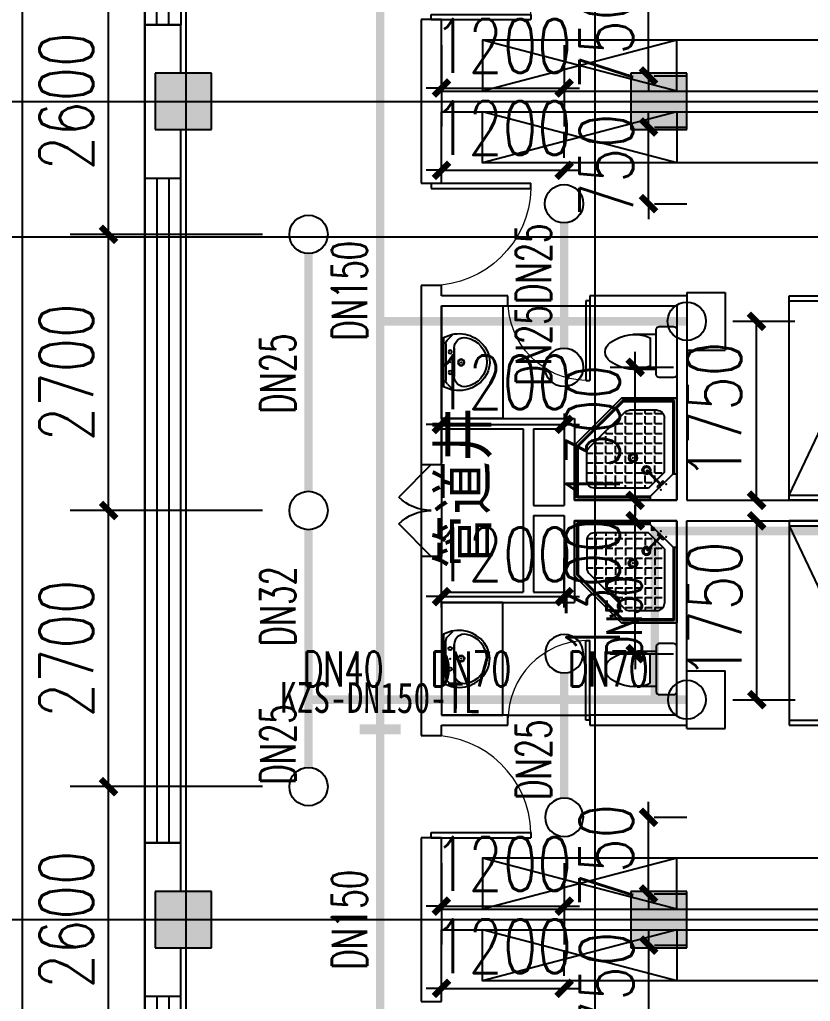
# Model space of a CAD drawing. Extents: x 0 to 2838408, y -923048 to 203859.
# Drawn here: x 2774338 to 2782069, y -226292 to -216692 of the extents above; entities that cross this region are included whole.
import ezdxf
from ezdxf.enums import TextEntityAlignment as Align

# ---------------------------------------------------------------- set-up
doc = ezdxf.new("R2010")
doc.units = 0
doc.header["$LTSCALE"] = 1000
for name, color, linetype in [('A-Fixt', 81, 'Continuous'), ('CLAYER', 7, 'Continuous'), ('COLUMN', 9, 'Continuous'), ('DIM_喷淋', 3, 'Continuous'), ('DOOR_FIRE', 4, 'Continuous'), ('DOTE', 8, 'Continuous'), ('EQUIP_喷头', 7, 'Continuous'), ('GROUND', 2, 'Continuous'), ('PIPE-喷淋', 6, 'Continuous'), ('PUB_HATCH', 8, 'Continuous'), ('TEXT_喷淋', 7, 'Continuous'), ('TWT_DIM', 3, 'Continuous'), ('WALL', 9, 'Continuous'), ('WINDOW', 4, 'Continuous'), ('XREF', 8, 'Continuous'), ('抗震支吊架', 2, 'Continuous'), ('洁具', 213, 'Continuous')]:
    doc.layers.add(name, color=color, linetype=linetype)
doc.styles.add('_TCH_DIM_T3', font='SIMPLEX', dxfattribs={"width": 0.75, "bigfont": 'HZTXT'})
doc.styles.add('_TWT_PIPEDN', font='SIMPLEX', dxfattribs={"width": 0.8, "height": 2.3, "bigfont": 'HZTXT'})
doc.styles.add('kzcad', font='', dxfattribs={"width": 0.8})
doc.styles.get("Standard").update_dxf_attribs({"font": 'geniso.shx', "bigfont": 'hztxt.shx'})
doc.styles.get('kzcad').set_extended_font_data('SimSun')
doc.dimstyles.new('_TWT_ARCH&&150', dxfattribs={"dimtxt": 525, "dimasz": 150, "dimexe": 375, "dimexo": 450, "dimgap": 150, "dimtad": 1, "dimdec": 0, "dimzin": 0, "dimdsep": 46, "dimtxsty": '_TCH_DIM_T3', "dimblk": 'ARCHTICK', "dimcen": 0.09, "dimclrt": 7, "dimazin": 2, "dimtfac": 1, "dimtdec": 0, "dimtix": 1, "dimtmove": 2, "dimatfit": 3, "dimfxl": 1, "dimtolj": 1, "dimtzin": 0, "dimarcsym": 0})

# ---------------------------------------------------------------- blocks, each defined once
blk = doc.blocks.new('1F平面-CAD导入_dwg_Drawing4_t3_dwg_$plan$00001613-474159-1F-927810-1F')
at = {"layer": '洁具'}
for p, q in [((-30, 250), (-170, 250)), ((-200, 169.7), (-430.4, 169.7)), ((-260.4, -139.7), (-260.4, 139.7)), ((-200, -169.7), (-200, -220)), ((-170, -250), (-30, -250))]:
    blk.add_line(p, q, dxfattribs=at)
for points in [[(-200, 220), (-200, 169.7), (-200, -169.7), (-430.4, -169.7)], [(0, -220), (0, 220)]]:
    blk.add_lwpolyline(points, dxfattribs=at)
for centre, radius, start, end in [((-170, 220), 30, 90, 180), ((-30, 220), 30, 0, 90), ((-412.8, -227.4), 397.5, 67.45048, 126.63814), ((-589.6, 0), 109.8, 123.45086, 236.54914), ((-412.8, 227.4), 397.5, 233.36186, 292.54952), ((-170, -220), 30, 180, 270), ((-30, -220), 30, 270, 0)]:
    blk.add_arc(centre, radius, start, end, dxfattribs=at)
blk = doc.blocks.new('$lvtry$00000169')
at = {"color": 0}
for p, q in [((258.9, -36), (258.9, 0)), ((258.9, -36), (36, -258.9)), ((258.9, -24), (976, -24)), ((258.9, -36), (964, -36)), ((964, -36), (976, -24)), ((964, -36), (964, -525.1)), ((976, -24), (976, -530.1)), ((276.1, -120), (120, -276.1)), ((143.9, -151), (290.7, -298.1)), ((151, -143.9), (297.8, -291)), ((269.6, -212.7), (269.6, -142.7)), ((276.1, -120), (808, -120)), ((365.9, -212.7), (365.9, -142.7)), ((462.1, -212.7), (462.1, -142.7)), ((558.4, -212.7), (558.4, -142.7)), ((654.6, -212.7), (654.6, -142.7)), ((750.9, -212.7), (750.9, -142.7)), ((847.1, -212.7), (847.1, -142.7)), ((880, -192), (880, -460.5)), ((36, -258.9), (0, -258.9)), ((24, -258.9), (24, -976)), ((36, -258.9), (36, -964)), ((120, -276.1), (120, -808)), ((173.4, -308.9), (173.4, -238.9)), ((183.4, -212.7), (205.5, -212.7)), ((219.6, -212.7), (243.4, -212.7)), ((269.6, -212.7), (339.6, -212.7)), ((269.6, -262.8), (269.6, -238.9)), ((365.9, -212.7), (435.9, -212.7)), ((365.9, -308.9), (365.9, -238.9)), ((462.1, -212.7), (532.1, -212.7)), ((462.1, -308.9), (462.1, -238.9)), ((558.4, -212.7), (628.4, -212.7)), ((558.4, -308.9), (558.4, -238.9)), ((654.6, -212.7), (724.6, -212.7)), ((654.6, -308.9), (654.6, -238.9)), ((750.9, -212.7), (820.9, -212.7)), ((750.9, -308.9), (750.9, -238.9)), ((847.1, -212.7), (880, -212.7)), ((847.1, -308.9), (847.1, -238.9)), ((120, -308.9), (147.1, -308.9)), ((173.4, -308.9), (243.4, -308.9)), ((173.4, -405.2), (173.4, -335.2)), ((269.6, -405.2), (269.6, -335.2)), ((334.3, -308.9), (339.6, -308.9)), ((365.9, -308.9), (435.9, -308.9)), ((365.9, -405.2), (365.9, -335.2)), ((462.1, -308.9), (532.1, -308.9)), ((462.1, -405.2), (462.1, -335.2)), ((558.4, -308.9), (628.4, -308.9)), ((558.4, -405.2), (558.4, -335.2)), ((654.6, -308.9), (724.6, -308.9)), ((654.6, -405.2), (654.6, -335.2)), ((750.9, -308.9), (820.9, -308.9)), ((750.9, -405.2), (750.9, -335.2)), ((847.1, -308.9), (880, -308.9)), ((847.1, -405.2), (847.1, -335.2)), ((120, -405.2), (147.1, -405.2)), ((173.4, -405.2), (243.4, -405.2)), ((173.4, -501.4), (173.4, -431.4)), ((269.6, -405.2), (339.6, -405.2)), ((269.6, -501.4), (269.6, -431.4)), ((365.9, -405.2), (378.6, -405.2)), ((365.9, -501.4), (365.9, -431.4)), ((462.1, -405.2), (532.1, -405.2)), ((462.1, -501.4), (462.1, -431.4)), ((558.4, -405.2), (628.4, -405.2)), ((558.4, -501.4), (558.4, -431.4)), ((654.6, -405.2), (724.6, -405.2)), ((654.6, -501.4), (654.6, -431.4)), ((750.9, -405.2), (820.9, -405.2)), ((750.9, -501.4), (750.9, -431.4)), ((847.1, -405.2), (880, -405.2)), ((847.1, -501.4), (847.1, -431.4)), ((120, -501.4), (147.1, -501.4)), ((173.4, -501.4), (243.4, -501.4)), ((173.4, -597.7), (173.4, -527.7)), ((269.6, -501.4), (339.6, -501.4)), ((269.6, -597.7), (269.6, -527.7)), ((365.9, -501.4), (435.9, -501.4)), ((365.9, -597.7), (365.9, -527.7)), ((462.1, -501.4), (532.1, -501.4)), ((462.1, -597.7), (462.1, -527.7)), ((858.9, -511.4), (511.4, -858.9)), ((964, -525.1), (525.1, -964)), ((976, -530.1), (530.1, -976)), ((558.4, -501.4), (628.4, -501.4)), ((558.4, -597.7), (558.4, -527.7)), ((654.6, -501.4), (724.6, -501.4)), ((654.6, -597.7), (654.6, -527.7)), ((750.9, -501.4), (820.9, -501.4)), ((750.9, -597.7), (750.9, -527.7)), ((847.1, -501.4), (867.2, -501.4)), ((964, -525.1), (976, -530.1)), ((120, -597.7), (147.1, -597.7)), ((173.4, -597.7), (243.4, -597.7)), ((173.4, -693.9), (173.4, -623.9)), ((269.6, -597.7), (339.6, -597.7)), ((269.6, -693.9), (269.6, -623.9)), ((365.9, -597.7), (435.9, -597.7)), ((365.9, -693.9), (365.9, -623.9)), ((462.1, -597.7), (532.1, -597.7)), ((462.1, -693.9), (462.1, -623.9)), ((558.4, -597.7), (628.4, -597.7)), ((558.4, -693.9), (558.4, -623.9)), ((654.6, -597.7), (724.6, -597.7)), ((654.6, -693.9), (654.6, -623.9)), ((750.9, -597.7), (772.6, -597.7)), ((120, -693.9), (147.1, -693.9)), ((173.4, -693.9), (243.4, -693.9)), ((173.4, -790.2), (173.4, -720.2)), ((269.6, -693.9), (339.6, -693.9)), ((269.6, -790.2), (269.6, -720.2)), ((365.9, -693.9), (435.9, -693.9)), ((365.9, -790.2), (365.9, -720.2)), ((462.1, -693.9), (532.1, -693.9)), ((462.1, -790.2), (462.1, -720.2)), ((558.4, -693.9), (628.4, -693.9)), ((558.4, -790.2), (558.4, -720.2)), ((654.6, -693.9), (676.4, -693.9)), ((120, -790.2), (147.1, -790.2)), ((173.4, -790.2), (243.4, -790.2)), ((173.4, -877.5), (173.4, -816.4)), ((269.6, -790.2), (339.6, -790.2)), ((269.6, -880), (269.6, -816.4)), ((365.9, -790.2), (435.9, -790.2)), ((365.9, -880), (365.9, -816.4)), ((462.1, -790.2), (532.1, -790.2)), ((462.1, -880), (462.1, -816.4)), ((558.4, -790.2), (580.1, -790.2)), ((192, -880), (460.5, -880)), ((36, -964), (24, -976)), ((24, -976), (530.1, -976)), ((36, -964), (525.1, -964)), ((525.1, -964), (530.1, -976))]:
    blk.add_line(p, q, dxfattribs=at)
blk.add_lwpolyline([(0, 0), (0, -1000), (540, -1000), (1000, -540), (1000, 0)], close=True)
for points in [[(0, 0), (0, -1000)], [(0, 0), (1000, 0)], [(1000, 0), (1000, -540)], [(136.1, -189.7), (147.9, -177.9), (132.5, -162.5), (120.7, -174.3)], [(189.7, -136.1), (177.9, -147.9), (162.5, -132.5), (174.3, -120.7)], [(1000, -540), (540, -1000)], [(0, -1000), (540, -1000)]]:
    blk.add_lwpolyline(points, close=True, dxfattribs=at)
for radius in [43.8, 31.1]:
    blk.add_circle((416.2, -427.6), radius, dxfattribs=at)
for centre, radius, start, end in [((808, -192), 72, 0, 90), ((296, -295.7), 40.6, 142.58296, 128.41974), ((296, -295.7), 28.6, 145.82801, 125.65986), ((808, -460.5), 72, 315, 0), ((192, -808), 72, 180, 270), ((460.5, -808), 72, 270, 315)]:
    blk.add_arc(centre, radius, start, end, dxfattribs=at)
for p in [(103.2, -155.8, 0), (156.1, -102.2, 0), (415.8, -428.1, 0)]:
    blk.add_point(p, dxfattribs=at)
blk = doc.blocks.new('$lvtry$00000178')
at = {"color": 0}
for p, q in [((-238.4, 0), (238.4, 0)), ((-214.1, -36.1), (-272.1, -90.6)), ((-179.8, -22.5), (180.1, -22.5)), ((215.7, -37.5), (268.3, -90.8)), ((-141.7, -105.2), (140.2, -105.2)), ((140.2, -105.2), (-141.7, -105.2))]:
    blk.add_line(p, q, dxfattribs=at)
blk.add_lwpolyline([(-103.6, -429.7, 0.224698), (110.4, -425.4, 0.348046), (268.9, -78.5), (239.5, 0), (-241.3, 0), (-270.7, -78.5, 0.356844)], format="xyb", close=True, dxfattribs=at)
for centre, radius in [((-100, -65), 16.3), ((100, -65), 16.3), ((1.4, -172.5), 31.6)]:
    blk.add_circle(centre, radius, dxfattribs=at)
at = {"color": 0, "lineweight": 13}
blk.add_circle((1.4, -172.5), 23, dxfattribs=at)
at = {"color": 0}
for centre, radius, start, end in [((-179.8, -72.5), 50, 90, 133.18096), ((180.1, -72.5), 50, 44.56072, 90), ((-141.7, -205.2), 100, 90, 190.56023), ((140.2, -205.2), 100, 349.43977, 90), ((-0.7, -179), 243.4, 190.56023, 349.43977)]:
    blk.add_arc(centre, radius, start, end, dxfattribs=at)
for p in [(0, -65), (1.4, -172.5)]:
    blk.add_point(p, dxfattribs=at)
blk = doc.blocks.new('A$C70365C93')
at = {"layer": '洁具'}
blk.add_lwpolyline([(-1900, 2300), (-1900, 1700), (-800, 1700), (-800, 2300)], close=True, dxfattribs=at)
blk.add_blockref('$lvtry$00000178', (-1350, 2280), dxfattribs=at)
at = {"layer": '洁具', "rotation": 180}
blk.add_blockref('$lvtry$00000169', (0, 0), dxfattribs=at)
at = {"layer": '洁具', "extrusion": (0, 0, -1), "xscale": -1, "zscale": -1, "rotation": 90}
blk.add_blockref('1F平面-CAD导入_dwg_Drawing4_t3_dwg_$plan$00001613-474159-1F-927810-1F', (1450, 0), dxfattribs=at)
blk = doc.blocks.new('单人床')
at = {"layer": 'A-Fixt'}
for p, q in [((47773.8, 13973.4), (48673.8, 13973.4)), ((47773.8, 12073.4), (48673.8, 13973.4)), ((47773.8, 12073.4), (48673.8, 12073.4))]:
    blk.add_line(p, q, dxfattribs=at)
blk.add_lwpolyline([(47773.8, 14023.4), (48673.8, 14023.4), (48673.8, 12023.4), (47773.8, 12023.4), (47773.8, 14023.4)], dxfattribs=at)
blk = doc.blocks.new('宿舍')
at = {"layer": 'A-Fixt'}
for p, q in [((47853.8, 13801.7), (48353.8, 15701.7)), ((48353.8, 13801.7), (47853.8, 15701.7)), ((47853.8, 13801.7), (48353.8, 13801.7))]:
    blk.add_line(p, q, dxfattribs=at)
blk.add_lwpolyline([(47853.8, 8601.7), (48353.8, 8601.7), (48353.8, 15701.7), (47853.8, 15701.7)], close=True, dxfattribs=at)
at = {"xscale": -1, "rotation": 90}
blk.add_blockref('单人床', (63677.2, 60475.5), dxfattribs=at)
blk = doc.blocks.new('$TCHSYS$WIN2D')
for p, q in [((-0.5, 0.5), (0.5, 0.5)), ((-0.5, 0.5), (-0.5, -0.5)), ((0.5, 0.5), (0.5, -0.5)), ((0.5, 0.1667), (-0.5, 0.1667)), ((0.5, -0.1667), (-0.5, -0.1667)), ((-0.5, -0.5), (0.5, -0.5))]:
    blk.add_line(p, q)
blk = doc.blocks.new('$DorLib2D$00000116')
at = {"color": 0}
for p, q in [((-0.5, 0), (-0.146, 0.354)), ((0.5, 0), (0.146, 0.354))]:
    blk.add_line(p, q, dxfattribs=at)
for centre, start, end in [((-0.5, 0), 0, 45), ((0.5, 0), 135, 180)]:
    blk.add_arc(centre, 0.5, start, end, dxfattribs=at)
blk = doc.blocks.new('$DorLib2D$00000001')
for p, q in [((0.45, 0.975), (0.5, 0.975)), ((0.45, 0), (0.45, 0.975)), ((0.5, 0), (0.5, 0.975)), ((0.5, 0), (0.45, 0))]:
    blk.add_line(p, q)
at = {"lineweight": 13}
blk.add_arc((0.475, 0), 0.975, 91.46928, 180, dxfattribs=at)
blk = doc.blocks.new('1F1')
at = {"layer": 'PUB_HATCH'}
for points in [[(2440166.7, -217217.2), (2439616.7, -217217.2), (2439616.7, -217767.2), (2440166.7, -217767.2)], [(2444816.7, -217217.2), (2444266.7, -217217.2), (2444266.7, -217767.2), (2444816.7, -217767.2)], [(2440166.7, -225217.2), (2439616.7, -225217.2), (2439616.7, -225767.2), (2440166.7, -225767.2)], [(2444816.7, -225217.2), (2444266.7, -225217.2), (2444266.7, -225767.2), (2444816.7, -225767.2)]]:
    blk.add_hatch(color=256, dxfattribs=at).paths.add_polyline_path(points)
at = {"layer": 'COLUMN'}
for p, q in [((2440166.7, -217217.2), (2439616.7, -217217.2)), ((2439616.7, -217217.2), (2439616.7, -217767.2)), ((2440166.7, -217767.2), (2440166.7, -217217.2)), ((2444816.7, -217217.2), (2444266.7, -217217.2)), ((2444266.7, -217217.2), (2444266.7, -217767.2)), ((2444816.7, -217767.2), (2444816.7, -217217.2)), ((2439616.7, -217767.2), (2440166.7, -217767.2)), ((2444266.7, -217767.2), (2444816.7, -217767.2)), ((2440166.7, -225217.2), (2439616.7, -225217.2)), ((2439616.7, -225217.2), (2439616.7, -225767.2)), ((2440166.7, -225767.2), (2440166.7, -225217.2)), ((2444816.7, -225217.2), (2444266.7, -225217.2)), ((2444266.7, -225217.2), (2444266.7, -225767.2)), ((2444816.7, -225767.2), (2444816.7, -225217.2)), ((2439616.7, -225767.2), (2440166.7, -225767.2)), ((2444266.7, -225767.2), (2444816.7, -225767.2))]:
    blk.add_line(p, q, dxfattribs=at)
at = {"layer": 'Defpoints', "color": 250}
blk.add_lwpolyline([(2326685.8, -291937.3), (2468623.3, -291937.3), (2468623.3, -218820.5), (2326685.8, -218820.5)], close=True, dxfattribs=at)
at = {"layer": 'DOOR_FIRE'}
for p, q in [((2442216.7, -221042.2), (2442216.7, -221942.2)), ((2442416.7, -221042.2), (2442416.7, -221942.2))]:
    blk.add_line(p, q, dxfattribs=at)
at = {"layer": 'DOTE'}
for p, q in [((2439916.7, -187892.2), (2439916.7, -271092.2)), ((2443916.7, -187892.2), (2443916.7, -271092.2)), ((2435862.3, -217492.2), (2453916.7, -217492.2)), ((2435862.3, -225492.2), (2453916.7, -225492.2))]:
    blk.add_line(p, q, dxfattribs=at)
at = {"layer": 'GROUND'}
blk.add_line((2438316.7, -203192.2), (2438316.7, -227642.2), dxfattribs=at)
blk.add_lwpolyline([(2439516.7, -203192.2), (2439516.7, -227642.2)], dxfattribs=at)
at = {"layer": 'WALL'}
for p, q in [((2439866.7, -216742.2), (2439516.7, -216742.2)), ((2439516.7, -216742.2), (2439516.7, -217492.2)), ((2439866.7, -217217.2), (2439866.7, -216742.2)), ((2442416.7, -216692.2), (2442216.7, -216692.2)), ((2442216.7, -216692.2), (2442216.7, -217492.2)), ((2442416.7, -217392.2), (2442416.7, -216692.2)), ((2442416.7, -217392.2), (2444266.7, -217392.2)), ((2444816.7, -217392.2), (2449866.7, -217392.2)), ((2439516.7, -217492.2), (2439516.7, -218242.2)), ((2442216.7, -217492.2), (2442216.7, -218292.2)), ((2442416.7, -218292.2), (2442416.7, -217592.2)), ((2442416.7, -217592.2), (2444266.7, -217592.2)), ((2444816.7, -217592.2), (2449866.7, -217592.2)), ((2439866.7, -218242.2), (2439866.7, -217767.2)), ((2439516.7, -218242.2), (2439866.7, -218242.2)), ((2442216.7, -218292.2), (2442416.7, -218292.2)), ((2442416.7, -219292.2), (2442216.7, -219292.2)), ((2442216.7, -219292.2), (2442216.7, -219392.2)), ((2442416.7, -219392.2), (2442416.7, -219292.2)), ((2442216.7, -219392.2), (2442216.7, -220592.2)), ((2443066.7, -219392.2), (2442416.7, -219392.2)), ((2443066.7, -219492.2), (2443066.7, -219392.2)), ((2444816.7, -219392.2), (2443866.7, -219392.2)), ((2443866.7, -219392.2), (2443866.7, -219492.2)), ((2444816.7, -219392.2), (2444816.7, -221392.2)), ((2442416.7, -219492.2), (2442416.7, -220592.2)), ((2442416.7, -219492.2), (2443066.7, -219492.2)), ((2443866.7, -219492.2), (2444716.7, -219492.2)), ((2444716.7, -219492.2), (2444716.7, -221392.2)), ((2442216.7, -220592.2), (2442216.7, -221042.2)), ((2442416.7, -220592.2), (2443216.7, -220592.2)), ((2443216.7, -220592.2), (2443716.7, -220592.2)), ((2443716.7, -220592.2), (2443716.7, -221392.2)), ((2442416.7, -221042.2), (2442416.7, -220692.2)), ((2442416.7, -220692.2), (2443216.7, -220692.2)), ((2443216.7, -220692.2), (2443216.7, -221492.2)), ((2443316.7, -220692.2), (2443616.7, -220692.2)), ((2443316.7, -220692.2), (2443316.7, -221442.2)), ((2443616.7, -220692.2), (2443616.7, -221442.2)), ((2442216.7, -221042.2), (2442416.7, -221042.2)), ((2443316.7, -221442.2), (2443616.7, -221442.2)), ((2443716.7, -221392.2), (2444716.7, -221392.2)), ((2444816.7, -221392.2), (2450166.7, -221392.2)), ((2443216.7, -221492.2), (2443216.7, -222292.2)), ((2443316.7, -221542.2), (2443316.7, -222292.2)), ((2443316.7, -221542.2), (2443616.7, -221542.2)), ((2443616.7, -221542.2), (2443616.7, -222292.2)), ((2443716.7, -221592.2), (2443716.7, -222392.2)), ((2443716.7, -221592.2), (2444716.7, -221592.2)), ((2444716.7, -223492.2), (2444716.7, -221592.2)), ((2444816.7, -223592.2), (2444816.7, -221592.2)), ((2444816.7, -221592.2), (2450166.7, -221592.2)), ((2442416.7, -221942.2), (2442216.7, -221942.2)), ((2442216.7, -221942.2), (2442216.7, -222392.2)), ((2442416.7, -222292.2), (2442416.7, -221942.2)), ((2442416.7, -222292.2), (2443216.7, -222292.2)), ((2443316.7, -222292.2), (2443616.7, -222292.2)), ((2442216.7, -222392.2), (2442216.7, -223592.2)), ((2442416.7, -222392.2), (2442416.7, -223492.2)), ((2442416.7, -222392.2), (2443216.7, -222392.2)), ((2443216.7, -222392.2), (2443716.7, -222392.2)), ((2443066.7, -223492.2), (2442416.7, -223492.2)), ((2443066.7, -223592.2), (2443066.7, -223492.2)), ((2444716.7, -223492.2), (2443866.7, -223492.2)), ((2443866.7, -223492.2), (2443866.7, -223592.2)), ((2442216.7, -223592.2), (2442216.7, -223692.2)), ((2442416.7, -223592.2), (2443066.7, -223592.2)), ((2442416.7, -223692.2), (2442416.7, -223592.2)), ((2443866.7, -223592.2), (2444816.7, -223592.2)), ((2442216.7, -223692.2), (2442416.7, -223692.2)), ((2442416.7, -224692.2), (2442216.7, -224692.2)), ((2442216.7, -224692.2), (2442216.7, -225492.2)), ((2442416.7, -225392.2), (2442416.7, -224692.2)), ((2439866.7, -224742.2), (2439516.7, -224742.2)), ((2439516.7, -224742.2), (2439516.7, -225492.2)), ((2439866.7, -225217.2), (2439866.7, -224742.2)), ((2442416.7, -225392.2), (2444266.7, -225392.2)), ((2444816.7, -225392.2), (2449866.7, -225392.2)), ((2439516.7, -225492.2), (2439516.7, -226242.2)), ((2442216.7, -225492.2), (2442216.7, -226292.2)), ((2442416.7, -226292.2), (2442416.7, -225592.2)), ((2442416.7, -225592.2), (2444266.7, -225592.2)), ((2444816.7, -225592.2), (2449866.7, -225592.2)), ((2439866.7, -226242.2), (2439866.7, -225767.2)), ((2439516.7, -226242.2), (2439866.7, -226242.2)), ((2442216.7, -226292.2), (2442416.7, -226292.2))]:
    blk.add_line(p, q, dxfattribs=at)
blk.add_lwpolyline([(2439516.7, -201708), (2452116.7, -201692.2), (2452116.7, -257292.2), (2439516.7, -257308)], close=True, dxfattribs=at)
at = {"layer": 'WINDOW'}
for p, q in [((2443066.7, -219492.2), (2443866.7, -219492.2)), ((2443066.7, -223492.2), (2443866.7, -223492.2))]:
    blk.add_line(p, q, dxfattribs=at)
for name, p, rotation in [('宿舍', (2458518.4, -265246), 89.99999999594154), ('A$C70365C93', (2444716.7, -221592.2), 90), ('宿舍', (2458518.4, -273246), 90.0000000086492)]:
    blk.add_blockref(name, p, dxfattribs=dict(rotation=rotation))
at = {"xscale": -1}
for name, p, rotation in [('宿舍', (2458518.4, -169738.4), 89.99999999594148), ('A$C70365C93', (2444716.7, -221392.2), 90), ('宿舍', (2458518.4, -177738.4), 90.00000000864915)]:
    blk.add_blockref(name, p, dxfattribs=dict(at, rotation=rotation))
at = {"layer": 'DOOR_FIRE', "xscale": 900, "yscale": -900, "zscale": 200, "rotation": 269.9999999999852}
blk.add_blockref('$DorLib2D$00000116', (2442316.7, -221492.2), dxfattribs=at)
at = {"layer": 'WINDOW'}
for name, p, xscale, yscale, zscale, rotation in [('$TCHSYS$WIN2D', (2439691.7, -213492.2), 6500, -350, 6500, 269.9999999978856), ('$DorLib2D$00000001', (2442316.7, -216192.2), 1000, 1000, 1000, 270), ('$TCHSYS$WIN2D', (2439691.7, -221492.2), -6500, -350, -6500, 270.0000000003765), ('$DorLib2D$00000001', (2442316.7, -218792.2), -1000, 1000, -1000, 270), ('$DorLib2D$00000001', (2442316.7, -224192.2), 1000, 1000, 1000, 269.999999999993), ('$TCHSYS$WIN2D', (2439691.7, -227367.2), -2249.999999997905, -350, -2249.999999997905, 270.0000000003765)]:
    blk.add_blockref(name, p, dxfattribs=dict(at, xscale=xscale, yscale=yscale, zscale=zscale, rotation=rotation))
at = {"layer": 'WINDOW', "xscale": 800, "zscale": 800}
for p, yscale in [((2443466.7, -219442.2), -800), ((2443466.7, -223542.2), 800)]:
    blk.add_blockref('$DorLib2D$00000001', p, dxfattribs=dict(at, yscale=yscale))
at = {"layer": 'CLAYER'}
blk.add_text('管道井', height=525, rotation=90, dxfattribs=at).set_placement((2442903.7, -222059.8))
blk = doc.blocks.new('_ArchTick')
at = {"color": 0, "linetype": 'ByBlock', "const_width": 0.4}
blk.add_lwpolyline([(-0.5, -0.5), (0.5, 0.5)], dxfattribs=at)
blk = doc.blocks.new('*D1243')
at = {"layer": 'Defpoints', "color": 0, "linetype": 'ByBlock', "transparency": 16777216}
for p in [(2780095.3, -225742.2), (2780488.7, -225742.2), (2780095.3, -226492.2)]:
    blk.add_point(p, dxfattribs=at)
at = {"layer": 'TWT_DIM', "color": 0, "linetype": 'ByBlock', "lineweight": -2, "transparency": 16777216}
for p, q in [((2780488.7, -225742.2), (2780488.7, -225592.2)), ((2780488.7, -226492.2), (2780488.7, -225742.2)), ((2780545.3, -225742.2), (2780863.7, -225742.2)), ((2780488.7, -226492.2), (2780488.7, -226642.2)), ((2780545.3, -226492.2), (2780863.7, -226492.2))]:
    blk.add_line(p, q, dxfattribs=at)
at = {"layer": 'TWT_DIM', "color": 0, "linetype": 'ByBlock', "lineweight": -2, "transparency": 16777216, "xscale": 150, "yscale": 150, "zscale": 150}
for p, rotation in [((2780488.7, -225742.2), 270), ((2780488.7, -226492.2), 90)]:
    blk.add_blockref('_ArchTick', p, dxfattribs=dict(at, rotation=rotation))
at = {"layer": 'TWT_DIM', "color": 7, "linetype": 'ByBlock', "transparency": 16777216, "insert": (2780076.2, -226117.2), "char_height": 525, "attachment_point": 5, "rotation": 90, "style": '_TCH_DIM_T3'}
blk.add_mtext('\\A1;750', dxfattribs=at)
blk = doc.blocks.new('*D1245')
at = {"layer": 'Defpoints', "color": 0, "linetype": 'ByBlock', "transparency": 16777216}
for p in [(2779662.5, -226165.8), (2778462.5, -226492.2), (2779662.5, -226492.2)]:
    blk.add_point(p, dxfattribs=at)
at = {"layer": 'TWT_DIM', "color": 0, "linetype": 'ByBlock', "lineweight": -2, "transparency": 16777216}
for p, q in [((2778462.5, -226042.2), (2778462.5, -225790.8)), ((2779662.5, -226042.2), (2779662.5, -225790.8)), ((2778462.5, -226165.8), (2778312.5, -226165.8)), ((2778462.5, -226165.8), (2779662.5, -226165.8)), ((2779662.5, -226165.8), (2779812.5, -226165.8))]:
    blk.add_line(p, q, dxfattribs=at)
at = {"layer": 'TWT_DIM', "color": 0, "linetype": 'ByBlock', "lineweight": -2, "transparency": 16777216, "xscale": 150, "yscale": 150, "zscale": 150}
blk.add_blockref('_ArchTick', (2778462.5, -226165.8), dxfattribs=at)
at = {"layer": 'TWT_DIM', "color": 0, "linetype": 'ByBlock', "lineweight": -2, "transparency": 16777216, "xscale": 150, "yscale": 150, "zscale": 150, "rotation": 180}
blk.add_blockref('_ArchTick', (2779662.5, -226165.8), dxfattribs=at)
at = {"layer": 'TWT_DIM', "color": 7, "linetype": 'ByBlock', "transparency": 16777216, "insert": (2779062.5, -225753.3), "char_height": 525, "attachment_point": 5, "style": '_TCH_DIM_T3'}
blk.add_mtext('\\A1;1200', dxfattribs=at)
blk = doc.blocks.new('*D1246')
at = {"layer": 'Defpoints', "color": 0, "linetype": 'ByBlock', "transparency": 16777216}
for p in [(2779661.4, -220092.2), (2780356.2, -220092.2), (2779661.4, -221392.2)]:
    blk.add_point(p, dxfattribs=at)
at = {"layer": 'TWT_DIM', "color": 0, "linetype": 'ByBlock', "lineweight": -2, "transparency": 16777216}
for p, q in [((2780356.2, -220092.2), (2780356.2, -219942.2)), ((2780111.4, -220092.2), (2780731.2, -220092.2)), ((2780356.2, -221392.2), (2780356.2, -220092.2)), ((2780111.4, -221392.2), (2780731.2, -221392.2)), ((2780356.2, -221392.2), (2780356.2, -221542.2))]:
    blk.add_line(p, q, dxfattribs=at)
at = {"layer": 'TWT_DIM', "color": 0, "linetype": 'ByBlock', "lineweight": -2, "transparency": 16777216, "xscale": 150, "yscale": 150, "zscale": 150}
for p, rotation in [((2780356.2, -220092.2), 270), ((2780356.2, -221392.2), 90)]:
    blk.add_blockref('_ArchTick', p, dxfattribs=dict(at, rotation=rotation))
at = {"layer": 'TWT_DIM', "color": 7, "linetype": 'ByBlock', "transparency": 16777216, "insert": (2779943.7, -220742.2), "char_height": 525, "attachment_point": 5, "rotation": 90, "style": '_TCH_DIM_T3'}
blk.add_mtext('\\A1;1300', dxfattribs=at)
blk = doc.blocks.new('*D1247')
at = {"layer": 'Defpoints', "color": 0, "linetype": 'ByBlock', "transparency": 16777216}
for p in [(2780861.4, -219642.2), (2781543.8, -219642.2), (2780861.4, -221392.2)]:
    blk.add_point(p, dxfattribs=at)
at = {"layer": 'TWT_DIM', "color": 0, "linetype": 'ByBlock', "lineweight": -2, "transparency": 16777216}
for p, q in [((2781311.4, -219642.2), (2781918.8, -219642.2)), ((2781543.8, -221392.2), (2781543.8, -219642.2)), ((2781311.4, -221392.2), (2781918.8, -221392.2))]:
    blk.add_line(p, q, dxfattribs=at)
at = {"layer": 'TWT_DIM', "color": 0, "linetype": 'ByBlock', "lineweight": -2, "transparency": 16777216, "xscale": 150, "yscale": 150, "zscale": 150}
for p, rotation in [((2781543.8, -219642.2), 90), ((2781543.8, -221392.2), 270)]:
    blk.add_blockref('_ArchTick', p, dxfattribs=dict(at, rotation=rotation))
at = {"layer": 'TWT_DIM', "color": 7, "linetype": 'ByBlock', "transparency": 16777216, "insert": (2781131.3, -220517.2), "char_height": 525, "attachment_point": 5, "rotation": 90, "style": '_TCH_DIM_T3'}
blk.add_mtext('\\A1;1750', dxfattribs=at)
blk = doc.blocks.new('*D1248')
at = {"layer": 'Defpoints', "color": 0, "linetype": 'ByBlock', "transparency": 16777216}
for p in [(2780094.2, -217742.2), (2780487.5, -217742.2), (2780094.2, -218492.2)]:
    blk.add_point(p, dxfattribs=at)
at = {"layer": 'TWT_DIM', "color": 0, "linetype": 'ByBlock', "lineweight": -2, "transparency": 16777216}
for p, q in [((2780487.5, -217742.2), (2780487.5, -217592.2)), ((2780487.5, -218492.2), (2780487.5, -217742.2)), ((2780544.2, -217742.2), (2780862.5, -217742.2)), ((2780487.5, -218492.2), (2780487.5, -218642.2)), ((2780544.2, -218492.2), (2780862.5, -218492.2))]:
    blk.add_line(p, q, dxfattribs=at)
at = {"layer": 'TWT_DIM', "color": 0, "linetype": 'ByBlock', "lineweight": -2, "transparency": 16777216, "xscale": 150, "yscale": 150, "zscale": 150}
for p, rotation in [((2780487.5, -217742.2), 270), ((2780487.5, -218492.2), 90)]:
    blk.add_blockref('_ArchTick', p, dxfattribs=dict(at, rotation=rotation))
at = {"layer": 'TWT_DIM', "color": 7, "linetype": 'ByBlock', "transparency": 16777216, "insert": (2780075, -218117.2), "char_height": 525, "attachment_point": 5, "rotation": 90, "style": '_TCH_DIM_T3'}
blk.add_mtext('\\A1;750', dxfattribs=at)
blk = doc.blocks.new('*D1249')
at = {"layer": 'Defpoints', "color": 0, "linetype": 'ByBlock', "transparency": 16777216}
for p in [(2778461.4, -220092.2), (2779661.4, -220092.2), (2779661.4, -220649.9)]:
    blk.add_point(p, dxfattribs=at)
at = {"layer": 'TWT_DIM', "color": 0, "linetype": 'ByBlock', "lineweight": -2, "transparency": 16777216}
for p, q in [((2778461.4, -220542.2), (2778461.4, -221024.9)), ((2779661.4, -220542.2), (2779661.4, -221024.9)), ((2778461.4, -220649.9), (2778311.4, -220649.9)), ((2778461.4, -220649.9), (2779661.4, -220649.9)), ((2779661.4, -220649.9), (2779811.4, -220649.9))]:
    blk.add_line(p, q, dxfattribs=at)
at = {"layer": 'TWT_DIM', "color": 0, "linetype": 'ByBlock', "lineweight": -2, "transparency": 16777216, "xscale": 150, "yscale": 150, "zscale": 150}
blk.add_blockref('_ArchTick', (2778461.4, -220649.9), dxfattribs=at)
at = {"layer": 'TWT_DIM', "color": 0, "linetype": 'ByBlock', "lineweight": -2, "transparency": 16777216, "xscale": 150, "yscale": 150, "zscale": 150, "rotation": 180}
blk.add_blockref('_ArchTick', (2779661.4, -220649.9), dxfattribs=at)
at = {"layer": 'TWT_DIM', "color": 7, "linetype": 'ByBlock', "transparency": 16777216, "insert": (2779061.4, -220237.4), "char_height": 525, "attachment_point": 5, "style": '_TCH_DIM_T3'}
blk.add_mtext('\\A1;1200', dxfattribs=at)
blk = doc.blocks.new('*D1250')
at = {"layer": 'Defpoints', "color": 0, "linetype": 'ByBlock', "transparency": 16777216}
for p in [(2779661.4, -218165.8), (2778461.4, -218492.2), (2779661.4, -218492.2)]:
    blk.add_point(p, dxfattribs=at)
at = {"layer": 'TWT_DIM', "color": 0, "linetype": 'ByBlock', "lineweight": -2, "transparency": 16777216}
for p, q in [((2778461.4, -218042.2), (2778461.4, -217790.8)), ((2779661.4, -218042.2), (2779661.4, -217790.8)), ((2778461.4, -218165.8), (2778311.4, -218165.8)), ((2778461.4, -218165.8), (2779661.4, -218165.8)), ((2779661.4, -218165.8), (2779811.4, -218165.8))]:
    blk.add_line(p, q, dxfattribs=at)
at = {"layer": 'TWT_DIM', "color": 0, "linetype": 'ByBlock', "lineweight": -2, "transparency": 16777216, "xscale": 150, "yscale": 150, "zscale": 150}
blk.add_blockref('_ArchTick', (2778461.4, -218165.8), dxfattribs=at)
at = {"layer": 'TWT_DIM', "color": 0, "linetype": 'ByBlock', "lineweight": -2, "transparency": 16777216, "xscale": 150, "yscale": 150, "zscale": 150, "rotation": 180}
blk.add_blockref('_ArchTick', (2779661.4, -218165.8), dxfattribs=at)
at = {"layer": 'TWT_DIM', "color": 7, "linetype": 'ByBlock', "transparency": 16777216, "insert": (2779061.4, -217753.3), "char_height": 525, "attachment_point": 5, "style": '_TCH_DIM_T3'}
blk.add_mtext('\\A1;1200', dxfattribs=at)
blk = doc.blocks.new('*D1255')
at = {"layer": 'Defpoints', "color": 0, "linetype": 'ByBlock', "transparency": 16777216}
for p in [(2779662.5, -221592.2), (2780357.4, -221592.2), (2779662.5, -222892.2)]:
    blk.add_point(p, dxfattribs=at)
at = {"layer": 'TWT_DIM', "color": 0, "linetype": 'ByBlock', "lineweight": -2, "transparency": 16777216}
for p, q in [((2780357.4, -221592.2), (2780357.4, -221442.2)), ((2780112.5, -221592.2), (2780732.4, -221592.2)), ((2780357.4, -222892.2), (2780357.4, -221592.2)), ((2780112.5, -222892.2), (2780732.4, -222892.2)), ((2780357.4, -222892.2), (2780357.4, -223042.2))]:
    blk.add_line(p, q, dxfattribs=at)
at = {"layer": 'TWT_DIM', "color": 0, "linetype": 'ByBlock', "lineweight": -2, "transparency": 16777216, "xscale": 150, "yscale": 150, "zscale": 150}
for p, rotation in [((2780357.4, -221592.2), 270), ((2780357.4, -222892.2), 90)]:
    blk.add_blockref('_ArchTick', p, dxfattribs=dict(at, rotation=rotation))
at = {"layer": 'TWT_DIM', "color": 7, "linetype": 'ByBlock', "transparency": 16777216, "insert": (2779944.9, -222242.2), "char_height": 525, "attachment_point": 5, "rotation": 90, "style": '_TCH_DIM_T3'}
blk.add_mtext('\\A1;1300', dxfattribs=at)
blk = doc.blocks.new('*D1256')
at = {"layer": 'Defpoints', "color": 0, "linetype": 'ByBlock', "transparency": 16777216}
for p in [(2780862.5, -221592.2), (2781544.9, -221592.2), (2780862.5, -223342.2)]:
    blk.add_point(p, dxfattribs=at)
at = {"layer": 'TWT_DIM', "color": 0, "linetype": 'ByBlock', "lineweight": -2, "transparency": 16777216}
for p, q in [((2781312.5, -221592.2), (2781919.9, -221592.2)), ((2781544.9, -223342.2), (2781544.9, -221592.2)), ((2781312.5, -223342.2), (2781919.9, -223342.2))]:
    blk.add_line(p, q, dxfattribs=at)
at = {"layer": 'TWT_DIM', "color": 0, "linetype": 'ByBlock', "lineweight": -2, "transparency": 16777216, "xscale": 150, "yscale": 150, "zscale": 150}
for p, rotation in [((2781544.9, -221592.2), 90), ((2781544.9, -223342.2), 270)]:
    blk.add_blockref('_ArchTick', p, dxfattribs=dict(at, rotation=rotation))
at = {"layer": 'TWT_DIM', "color": 7, "linetype": 'ByBlock', "transparency": 16777216, "insert": (2781132.4, -222467.2), "char_height": 525, "attachment_point": 5, "rotation": 90, "style": '_TCH_DIM_T3'}
blk.add_mtext('\\A1;1750', dxfattribs=at)
blk = doc.blocks.new('*D1257')
at = {"layer": 'Defpoints', "color": 0, "linetype": 'ByBlock', "transparency": 16777216}
for p in [(2780093.7, -224492.2), (2780487, -224492.2), (2780093.7, -225242.2)]:
    blk.add_point(p, dxfattribs=at)
at = {"layer": 'TWT_DIM', "color": 0, "linetype": 'ByBlock', "lineweight": -2, "transparency": 16777216}
for p, q in [((2780487, -224492.2), (2780487, -224342.2)), ((2780487, -225242.2), (2780487, -224492.2)), ((2780543.7, -224492.2), (2780862, -224492.2)), ((2780487, -225242.2), (2780487, -225392.2)), ((2780543.7, -225242.2), (2780862, -225242.2))]:
    blk.add_line(p, q, dxfattribs=at)
at = {"layer": 'TWT_DIM', "color": 0, "linetype": 'ByBlock', "lineweight": -2, "transparency": 16777216, "xscale": 150, "yscale": 150, "zscale": 150}
for p, rotation in [((2780487, -224492.2), 270), ((2780487, -225242.2), 90)]:
    blk.add_blockref('_ArchTick', p, dxfattribs=dict(at, rotation=rotation))
at = {"layer": 'TWT_DIM', "color": 7, "linetype": 'ByBlock', "transparency": 16777216, "insert": (2780074.5, -224867.2), "char_height": 525, "attachment_point": 5, "rotation": 90, "style": '_TCH_DIM_T3'}
blk.add_mtext('\\A1;750', dxfattribs=at)
blk = doc.blocks.new('*D1258')
at = {"layer": 'Defpoints', "color": 0, "linetype": 'ByBlock', "transparency": 16777216}
for p in [(2779662.5, -222334.5), (2778462.5, -222892.2), (2779662.5, -222892.2)]:
    blk.add_point(p, dxfattribs=at)
at = {"layer": 'TWT_DIM', "color": 0, "linetype": 'ByBlock', "lineweight": -2, "transparency": 16777216}
for p, q in [((2778462.5, -222442.2), (2778462.5, -221959.5)), ((2779662.5, -222442.2), (2779662.5, -221959.5)), ((2778462.5, -222334.5), (2778312.5, -222334.5)), ((2778462.5, -222334.5), (2779662.5, -222334.5)), ((2779662.5, -222334.5), (2779812.5, -222334.5))]:
    blk.add_line(p, q, dxfattribs=at)
at = {"layer": 'TWT_DIM', "color": 0, "linetype": 'ByBlock', "lineweight": -2, "transparency": 16777216, "xscale": 150, "yscale": 150, "zscale": 150}
blk.add_blockref('_ArchTick', (2778462.5, -222334.5), dxfattribs=at)
at = {"layer": 'TWT_DIM', "color": 0, "linetype": 'ByBlock', "lineweight": -2, "transparency": 16777216, "xscale": 150, "yscale": 150, "zscale": 150, "rotation": 180}
blk.add_blockref('_ArchTick', (2779662.5, -222334.5), dxfattribs=at)
at = {"layer": 'TWT_DIM', "color": 7, "linetype": 'ByBlock', "transparency": 16777216, "insert": (2779062.5, -221922), "char_height": 525, "attachment_point": 5, "style": '_TCH_DIM_T3'}
blk.add_mtext('\\A1;1200', dxfattribs=at)
blk = doc.blocks.new('*D1259')
at = {"layer": 'Defpoints', "color": 0, "linetype": 'ByBlock', "transparency": 16777216}
for p in [(2778462.5, -224492.2), (2779662.5, -224492.2), (2779662.5, -225361.4)]:
    blk.add_point(p, dxfattribs=at)
at = {"layer": 'TWT_DIM', "color": 0, "linetype": 'ByBlock', "lineweight": -2, "transparency": 16777216}
for p, q in [((2778462.5, -224942.2), (2778462.5, -225736.4)), ((2779662.5, -224942.2), (2779662.5, -225736.4)), ((2778462.5, -225361.4), (2778312.5, -225361.4)), ((2778462.5, -225361.4), (2779662.5, -225361.4)), ((2779662.5, -225361.4), (2779812.5, -225361.4))]:
    blk.add_line(p, q, dxfattribs=at)
at = {"layer": 'TWT_DIM', "color": 0, "linetype": 'ByBlock', "lineweight": -2, "transparency": 16777216, "xscale": 150, "yscale": 150, "zscale": 150}
blk.add_blockref('_ArchTick', (2778462.5, -225361.4), dxfattribs=at)
at = {"layer": 'TWT_DIM', "color": 0, "linetype": 'ByBlock', "lineweight": -2, "transparency": 16777216, "xscale": 150, "yscale": 150, "zscale": 150, "rotation": 180}
blk.add_blockref('_ArchTick', (2779662.5, -225361.4), dxfattribs=at)
at = {"layer": 'TWT_DIM', "color": 7, "linetype": 'ByBlock', "transparency": 16777216, "insert": (2779062.5, -224948.9), "char_height": 525, "attachment_point": 5, "style": '_TCH_DIM_T3'}
blk.add_mtext('\\A1;1200', dxfattribs=at)
blk = doc.blocks.new('*D1268')
at = {"layer": 'Defpoints', "color": 0, "linetype": 'ByBlock', "transparency": 16777216}
for p in [(2780093.7, -216492.2), (2780487, -216492.2), (2780093.7, -217242.2)]:
    blk.add_point(p, dxfattribs=at)
at = {"layer": 'TWT_DIM', "color": 0, "linetype": 'ByBlock', "lineweight": -2, "transparency": 16777216}
for p, q in [((2780487, -216492.2), (2780487, -216342.2)), ((2780487, -217242.2), (2780487, -216492.2)), ((2780543.7, -216492.2), (2780862, -216492.2)), ((2780487, -217242.2), (2780487, -217392.2)), ((2780543.7, -217242.2), (2780862, -217242.2))]:
    blk.add_line(p, q, dxfattribs=at)
at = {"layer": 'TWT_DIM', "color": 0, "linetype": 'ByBlock', "lineweight": -2, "transparency": 16777216, "xscale": 150, "yscale": 150, "zscale": 150}
for p, rotation in [((2780487, -216492.2), 270), ((2780487, -217242.2), 90)]:
    blk.add_blockref('_ArchTick', p, dxfattribs=dict(at, rotation=rotation))
at = {"layer": 'TWT_DIM', "color": 7, "linetype": 'ByBlock', "transparency": 16777216, "insert": (2780074.5, -216867.2), "char_height": 525, "attachment_point": 5, "rotation": 90, "style": '_TCH_DIM_T3'}
blk.add_mtext('\\A1;750', dxfattribs=at)
blk = doc.blocks.new('*D1270')
at = {"layer": 'Defpoints', "color": 0, "linetype": 'ByBlock', "transparency": 16777216}
for p in [(2778462.5, -216492.2), (2779662.5, -216492.2), (2779662.5, -217361.4)]:
    blk.add_point(p, dxfattribs=at)
at = {"layer": 'TWT_DIM', "color": 0, "linetype": 'ByBlock', "lineweight": -2, "transparency": 16777216}
for p, q in [((2778462.5, -216942.2), (2778462.5, -217736.4)), ((2779662.5, -216942.2), (2779662.5, -217736.4)), ((2778462.5, -217361.4), (2778312.5, -217361.4)), ((2778462.5, -217361.4), (2779662.5, -217361.4)), ((2779662.5, -217361.4), (2779812.5, -217361.4))]:
    blk.add_line(p, q, dxfattribs=at)
at = {"layer": 'TWT_DIM', "color": 0, "linetype": 'ByBlock', "lineweight": -2, "transparency": 16777216, "xscale": 150, "yscale": 150, "zscale": 150}
blk.add_blockref('_ArchTick', (2778462.5, -217361.4), dxfattribs=at)
at = {"layer": 'TWT_DIM', "color": 0, "linetype": 'ByBlock', "lineweight": -2, "transparency": 16777216, "xscale": 150, "yscale": 150, "zscale": 150, "rotation": 180}
blk.add_blockref('_ArchTick', (2779662.5, -217361.4), dxfattribs=at)
at = {"layer": 'TWT_DIM', "color": 7, "linetype": 'ByBlock', "transparency": 16777216, "insert": (2779062.5, -216948.9), "char_height": 525, "attachment_point": 5, "style": '_TCH_DIM_T3'}
blk.add_mtext('\\A1;1200', dxfattribs=at)
blk = doc.blocks.new('*D1320')
at = {"layer": 'Defpoints', "color": 0, "linetype": 'ByBlock', "transparency": 16777216}
for p in [(2775207.4, -224192.2), (2777162.5, -224192.2), (2777162.5, -226792.2)]:
    blk.add_point(p, dxfattribs=at)
at = {"layer": 'DIM_喷淋', "color": 0, "linetype": 'ByBlock', "lineweight": -2, "transparency": 16777216}
for p, q in [((2776712.5, -224192.2), (2774832.4, -224192.2)), ((2775207.4, -226792.2), (2775207.4, -224192.2)), ((2776712.5, -226792.2), (2774832.4, -226792.2))]:
    blk.add_line(p, q, dxfattribs=at)
at = {"layer": 'DIM_喷淋', "color": 0, "linetype": 'ByBlock', "lineweight": -2, "transparency": 16777216, "xscale": 150, "yscale": 150, "zscale": 150}
for p, rotation in [((2775207.4, -224192.2), 90), ((2775207.4, -226792.2), 270)]:
    blk.add_blockref('_ArchTick', p, dxfattribs=dict(at, rotation=rotation))
at = {"layer": 'DIM_喷淋', "color": 7, "linetype": 'ByBlock', "transparency": 16777216, "insert": (2774794.9, -225492.2), "char_height": 525, "attachment_point": 5, "rotation": 90, "style": '_TCH_DIM_T3'}
blk.add_mtext('\\A1;2600', dxfattribs=at)
blk = doc.blocks.new('*D1321')
at = {"layer": 'Defpoints', "color": 0, "linetype": 'ByBlock', "transparency": 16777216}
for p in [(2775207.4, -221492.2), (2777162.5, -221492.2), (2777162.5, -224192.2)]:
    blk.add_point(p, dxfattribs=at)
at = {"layer": 'DIM_喷淋', "color": 0, "linetype": 'ByBlock', "lineweight": -2, "transparency": 16777216}
for p, q in [((2776712.5, -221492.2), (2774832.4, -221492.2)), ((2775207.4, -224192.2), (2775207.4, -221492.2)), ((2776712.5, -224192.2), (2774832.4, -224192.2))]:
    blk.add_line(p, q, dxfattribs=at)
at = {"layer": 'DIM_喷淋', "color": 0, "linetype": 'ByBlock', "lineweight": -2, "transparency": 16777216, "xscale": 150, "yscale": 150, "zscale": 150}
for p, rotation in [((2775207.4, -221492.2), 90), ((2775207.4, -224192.2), 270)]:
    blk.add_blockref('_ArchTick', p, dxfattribs=dict(at, rotation=rotation))
at = {"layer": 'DIM_喷淋', "color": 7, "linetype": 'ByBlock', "transparency": 16777216, "insert": (2774794.9, -222842.2), "char_height": 525, "attachment_point": 5, "rotation": 90, "style": '_TCH_DIM_T3'}
blk.add_mtext('\\A1;2700', dxfattribs=at)
blk = doc.blocks.new('*D1322')
at = {"layer": 'Defpoints', "color": 0, "linetype": 'ByBlock', "transparency": 16777216}
for p in [(2775207.4, -218792.2), (2777162.5, -218792.2), (2777162.5, -221492.2)]:
    blk.add_point(p, dxfattribs=at)
at = {"layer": 'DIM_喷淋', "color": 0, "linetype": 'ByBlock', "lineweight": -2, "transparency": 16777216}
for p, q in [((2776712.5, -218792.2), (2774832.4, -218792.2)), ((2775207.4, -221492.2), (2775207.4, -218792.2)), ((2776712.5, -221492.2), (2774832.4, -221492.2))]:
    blk.add_line(p, q, dxfattribs=at)
at = {"layer": 'DIM_喷淋', "color": 0, "linetype": 'ByBlock', "lineweight": -2, "transparency": 16777216, "xscale": 150, "yscale": 150, "zscale": 150}
for p, rotation in [((2775207.4, -218792.2), 90), ((2775207.4, -221492.2), 270)]:
    blk.add_blockref('_ArchTick', p, dxfattribs=dict(at, rotation=rotation))
at = {"layer": 'DIM_喷淋', "color": 7, "linetype": 'ByBlock', "transparency": 16777216, "insert": (2774794.9, -220142.2), "char_height": 525, "attachment_point": 5, "rotation": 90, "style": '_TCH_DIM_T3'}
blk.add_mtext('\\A1;2700', dxfattribs=at)
blk = doc.blocks.new('*D1323')
at = {"layer": 'Defpoints', "color": 0, "linetype": 'ByBlock', "transparency": 16777216}
for p in [(2775207.4, -216192.2), (2777162.5, -216192.2), (2777162.5, -218792.2)]:
    blk.add_point(p, dxfattribs=at)
at = {"layer": 'DIM_喷淋', "color": 0, "linetype": 'ByBlock', "lineweight": -2, "transparency": 16777216}
for p, q in [((2776712.5, -216192.2), (2774832.4, -216192.2)), ((2775207.4, -218792.2), (2775207.4, -216192.2)), ((2776712.5, -218792.2), (2774832.4, -218792.2))]:
    blk.add_line(p, q, dxfattribs=at)
at = {"layer": 'DIM_喷淋', "color": 0, "linetype": 'ByBlock', "lineweight": -2, "transparency": 16777216, "xscale": 150, "yscale": 150, "zscale": 150}
for p, rotation in [((2775207.4, -216192.2), 90), ((2775207.4, -218792.2), 270)]:
    blk.add_blockref('_ArchTick', p, dxfattribs=dict(at, rotation=rotation))
at = {"layer": 'DIM_喷淋', "color": 7, "linetype": 'ByBlock', "transparency": 16777216, "insert": (2774794.9, -217492.2), "char_height": 525, "attachment_point": 5, "rotation": 90, "style": '_TCH_DIM_T3'}
blk.add_mtext('\\A1;2600', dxfattribs=at)
blk = doc.blocks.new('$TwtSys$00000125')
blk.add_circle((0, 0, 0), 1)
blk = doc.blocks.new('$TwtSys$00000131')
for p, q in [((-1.5, 0), (-1.5, 2)), ((-1.5, 2), (1.5, 2)), ((1.5, 0, 0), (1.5, 2, 0)), ((-1.5, 0), (-1, 0)), ((1, 0, 0), (1.5, 0, 0))]:
    blk.add_line(p, q)
blk.add_circle((0, 0), 1)

msp = doc.modelspace()

# ---------------------------------------------------------------- hatches: boundary and pattern name
at = {"layer": 'PIPE-喷淋', "linetype": 'ByBlock'}
for points in [[(2780548.2, -221692.2), (2780507, -221692.2), (2780507, -221650.9)], [(2780548.2, -221692.2), (2780548.2, -221650.9), (2780507, -221650.9)]]:
    msp.add_hatch(color=256, dxfattribs=at).paths.add_polyline_path(points)

# ---------------------------------------------------------------- linework, layer by layer
at = {"layer": 'PIPE-喷淋', "linetype": 'ByBlock', "ltscale": 1.5, "const_width": 82.5}
for points in [[(2777862.5, -215342.2), (2777862.5, -223342.2)], [(2779661.4, -218679.7), (2779661.4, -219642.2)], [(2777162.5, -221304.7), (2777162.5, -218979.7)], [(2779661.4, -219642.2), (2777861.4, -219642.2)], [(2780861.4, -219642.2), (2779661.4, -219642.2)], [(2779661.4, -219642.2), (2779661.4, -219904.7)], [(2777162.5, -223342.2), (2777162.5, -221679.7)], [(2780548.2, -223342.2), (2780548.2, -221692.2)], [(2780548.2, -221692.2), (2786112.5, -221692.2)], [(2779662.5, -223079.7), (2779662.5, -223342.2)], [(2777162.5, -224004.7), (2777162.5, -223342.2)], [(2777162.5, -223342.2), (2777862.5, -223342.2)], [(2779662.5, -223342.2), (2777862.5, -223342.2)], [(2777862.5, -223342.2), (2777862.5, -227642.2)], [(2779662.5, -223342.2), (2779662.5, -224304.7)], [(2780548.2, -223342.2), (2779662.5, -223342.2)], [(2780862.5, -223342.2), (2780548.2, -223342.2)]]:
    msp.add_lwpolyline(points, dxfattribs=at)
at = {"layer": '抗震支吊架', "color": 4, "const_width": 100}
msp.add_lwpolyline([(2777662.5, -223632.2), (2778062.5, -223632.2)], dxfattribs=at)

# ---------------------------------------------------------------- block references
at = {"layer": 'EQUIP_喷头', "linetype": 'ByBlock', "xscale": 187.5, "zscale": 187.5}
for name, p, yscale, rotation in [('$TwtSys$00000125', (2779661.4, -218492.2), 187.5, 270), ('$TwtSys$00000131', (2780861.4, -219642.2), 187.5, 270), ('$TwtSys$00000125', (2779661.4, -220092.2), 187.5, 270), ('$TwtSys$00000125', (2779662.5, -222892.2), -187.5, 89.99999999999999), ('$TwtSys$00000131', (2780862.5, -223342.2), -187.5, 89.99999999999999), ('$TwtSys$00000125', (2779662.5, -224492.2), -187.5, 89.99999999999999)]:
    msp.add_blockref(name, p, dxfattribs=dict(at, yscale=yscale, rotation=rotation))
at = {"layer": 'EQUIP_喷头', "linetype": 'ByBlock', "xscale": 187.5, "yscale": 187.5, "zscale": 187.5}
for p in [(2777162.5, -218792.2), (2777162.5, -221492.2), (2777162.5, -224192.2)]:
    msp.add_blockref('$TwtSys$00000125', p, dxfattribs=at)
at = {"layer": 'XREF'}
msp.add_blockref('1F1', (336045.8, 0), dxfattribs=at)

# ---------------------------------------------------------------- texts
at = {"layer": 'TEXT_喷淋', "color": 251, "linetype": 'ByBlock', "style": '_TWT_PIPEDN', "width": 0.64}
for s, p in [('DN25', (2779533.9, -219472)), ('DN25', (2779533.9, -220272)), ('DN25', (2777035, -220547)), ('DN32', (2777035, -222822)), ('DN50', (2780420.7, -222922)), ('DN25', (2777035, -224172)), ('DN25', (2779535, -224322))]:
    msp.add_text(s, height=345, rotation=90, dxfattribs=at).set_placement(p)
at = {"layer": 'TEXT_喷淋', "linetype": 'ByBlock', "style": '_TWT_PIPEDN', "width": 0.64}
for s, rotation, p in [('DN150', 90, (2777735, -219831.1)), ('DN70', 360, (2778357.7, -223214.7)), ('DN70', 360, (2779700.6, -223214.7)), ('DN150', 90, (2777735, -225981.1))]:
    msp.add_text(s, height=345, rotation=rotation, dxfattribs=at).set_placement(p)
at = {"layer": 'TEXT_喷淋', "color": 251, "linetype": 'ByBlock', "style": '_TWT_PIPEDN', "width": 0.64}
msp.add_text('DN40', height=345, dxfattribs=at).set_placement((2777107.7, -223214.7))
at = {"layer": '抗震支吊架', "color": 4, "style": 'kzcad', "width": 0.8}
msp.add_text('KZS-DN150-TL', height=300, rotation=359.88539, dxfattribs=at).set_placement((2777862.5, -223472.2), align=Align.CENTER)

# ---------------------------------------------------------------- dimensions: what is measured, and where the dimension line sits
at = {"layer": 'DIM_喷淋', "linetype": 'ByBlock'}
for p1, p2, picture, middle in [((2777162.5, -218792.2), (2777162.5, -216192.2), '*D1323', (2774794.9, -217492.2)), ((2777162.5, -221492.2), (2777162.5, -218792.2), '*D1322', (2774794.9, -220142.2)), ((2777162.5, -224192.2), (2777162.5, -221492.2), '*D1321', (2774794.9, -222842.2)), ((2777162.5, -226792.2), (2777162.5, -224192.2), '*D1320', (2774794.9, -225492.2))]:
    dim = msp.add_aligned_dim(p1=p1, p2=p2, distance=1955.2, dimstyle='_TWT_ARCH&&150', dxfattribs=at)
    dim.commit()
    dim.dimension.update_dxf_attribs({"geometry": picture, "text_midpoint": middle})
at = {"layer": 'TWT_DIM', "linetype": 'ByBlock'}
for p1, p2, distance, picture, middle in [((2780093.7, -217242.2), (2780093.7, -216492.2), -393.4, '*D1268', (2780074.5, -216867.2)), ((2778462.5, -216492.2), (2779662.5, -216492.2), -869.3, '*D1270', (2779062.5, -216948.9)), ((2778461.4, -218492.2), (2779661.4, -218492.2), 326.4, '*D1250', (2779061.4, -217753.3)), ((2780094.2, -218492.2), (2780094.2, -217742.2), -393.4, '*D1248', (2780075, -218117.2)), ((2780861.4, -221392.2), (2780861.4, -219642.2), -682.4, '*D1247', (2781131.3, -220517.2)), ((2778461.4, -220092.2), (2779661.4, -220092.2), -557.7, '*D1249', (2779061.4, -220237.4)), ((2779661.4, -221392.2), (2779661.4, -220092.2), -694.8, '*D1246', (2779943.7, -220742.2)), ((2779662.5, -222892.2), (2779662.5, -221592.2), -694.8, '*D1255', (2779944.9, -222242.2)), ((2780862.5, -223342.2), (2780862.5, -221592.2), -682.4, '*D1256', (2781132.4, -222467.2)), ((2778462.5, -222892.2), (2779662.5, -222892.2), 557.7, '*D1258', (2779062.5, -221922)), ((2780093.7, -225242.2), (2780093.7, -224492.2), -393.4, '*D1257', (2780074.5, -224867.2)), ((2778462.5, -224492.2), (2779662.5, -224492.2), -869.3, '*D1259', (2779062.5, -224948.9)), ((2778462.5, -226492.2), (2779662.5, -226492.2), 326.4, '*D1245', (2779062.5, -225753.3)), ((2780095.3, -226492.2), (2780095.3, -225742.2), -393.4, '*D1243', (2780076.2, -226117.2))]:
    dim = msp.add_aligned_dim(p1=p1, p2=p2, distance=distance, dimstyle='_TWT_ARCH&&150', dxfattribs=at)
    dim.commit()
    dim.dimension.update_dxf_attribs({"geometry": picture, "text_midpoint": middle})

doc.saveas('drawing.dxf')
